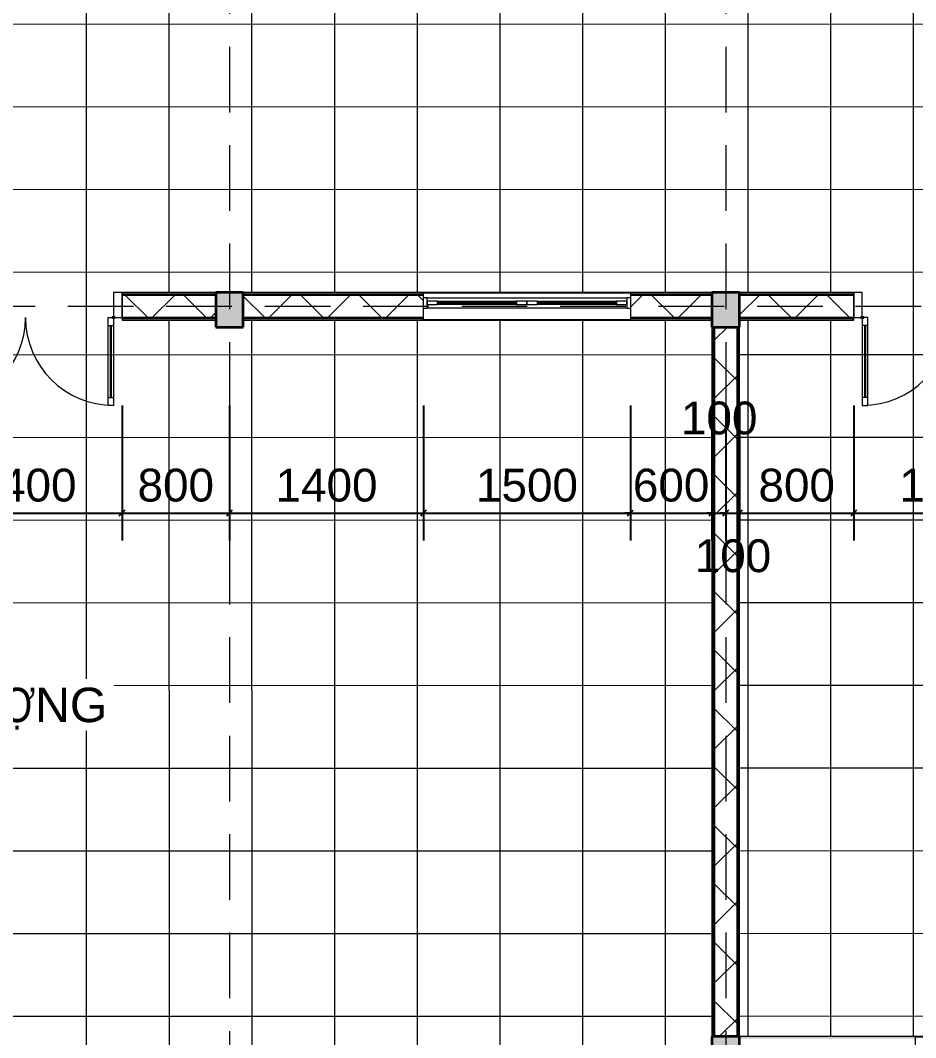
# Model space of a CAD drawing. Header units: millimetres. Extents: x -20510 to 108935, y -243239 to 20306.
# Drawn here: x 6532 to 13028, y -139908 to -132524 of the extents above; entities that cross this region are included whole.
import ezdxf

# ---------------------------------------------------------------- set-up
doc = ezdxf.new("R2010")
doc.units = ezdxf.units.MM
doc.linetypes.add('Hidden', pattern=[714.375, 476.25, -238.125])
for name, color, linetype, lineweight in [('A-ANNO-DIMS', 1, 'Continuous', 9), ('A-DOOR', 2, 'Continuous', 18), ('A-FLOR-PATT', 8, 'Continuous', 9), ('A-GLAZ', 4, 'Continuous', 18), ('A-WALL', 7, 'Continuous', 25), ('A-WALL-PATT', 8, 'Continuous', 18), ('G-ANNO-TEXT', 2, 'Continuous', 9), ('S-COLS', 7, 'Continuous', 25), ('S-GRID', 1, 'Continuous', 9)]:
    doc.layers.add(name, color=color, linetype=linetype, lineweight=lineweight)
doc.styles.add('Arial_2', font='arial.ttf', dxfattribs={"height": 300})
doc.styles.add('Arial_3', font='arial.ttf', dxfattribs={"width": 0.8, "height": 250})
doc.styles.add('Arial_5', font='arial.ttf', dxfattribs={"height": 238.125})
doc.dimstyles.new('SecretInternalLinAngDimStyle5p4736185', dxfattribs={"dimscale": 304.8, "dimtxt": 242.94927, "dimasz": 0.130208, "dimexe": 0.656168, "dimexo": 0.0625, "dimgap": 0.260417, "dimtad": 1, "dimdec": 0, "dimrnd": 100, "dimzin": 0, "dimdsep": 46, "dimtxsty": 'Arial_5', "dimblk1": 'OBLIQUE', "dimblk2": 'OBLIQUE', "dimsah": 1, "dimcen": 0.09, "dimdle": 0.492126, "dimazin": 0, "dimtfac": 1, "dimtdec": 4, "dimtix": 1, "dimtmove": 0, "dimatfit": 3, "dimfxl": 2.624672, "dimfxlon": 1, "dimtvp": 1, "dimtolj": 1, "dimtzin": 0, "dimarcsym": 2})
doc.dimstyles.new('SecretInternalLinAngDimStyle5p4736185_1', dxfattribs={"dimscale": 304.8, "dimtxt": 242.94927, "dimasz": 0.130208, "dimexe": 0.656168, "dimexo": 0.0625, "dimgap": 0.260417, "dimtad": 1, "dimdec": 0, "dimrnd": 100, "dimzin": 0, "dimdsep": 46, "dimtxsty": 'Arial_5', "dimblk1": 'OBLIQUE', "dimblk2": 'OBLIQUE', "dimsah": 1, "dimcen": 0.09, "dimdle": 0.492126, "dimazin": 0, "dimtfac": 1, "dimtdec": 4, "dimtix": 1, "dimtmove": 2, "dimatfit": 3, "dimfxl": 2.624672, "dimfxlon": 1, "dimtvp": 1, "dimtolj": 1, "dimtzin": 0, "dimarcsym": 2})
pattern_1 = [(0, (26776.95, -140000), (406.4, 101.6), [33.528, -271.272, 33.528, -271.272, -1625.6]), (0, (26776.95, -140000), (406.4, 101.6), [-609.6, 33.528, -576.072, 33.528, -271.272, -711.2]), (0, (26776.95, -140000), (406.4, 101.6), [-1524, 33.528, -169.672, 33.528, -474.472]), (120, (26929.35, -139949.2), (-291.1882, 301.15272), [33.528, -271.272, 33.528, -271.272, -1625.6]), (120, (26929.35, -139949.2), (-291.1882, 301.15272), [-609.6, 33.528, -576.072, 33.528, -271.272, -711.2]), (120, (26929.35, -139949.2), (-291.1882, 301.15272), [-1524, 33.528, -169.672, 33.528, -474.472]), (240, (26980.15, -139746), (-115.2118, -402.75272), [33.528, -271.272, 33.528, -271.272, -1625.6]), (240, (26980.15, -139746), (-115.2118, -402.75272), [-609.6, 33.528, -576.072, 33.528, -271.272, -711.2]), (240, (26980.15, -139746), (-115.2118, -402.75272), [-1524, 33.528, -169.672, 33.528, -474.472])]
pattern_2 = [(45, (26776.95, -140000), (-212.132, 212.132), []), (135, (26776.95, -140000), (-212.132, -212.132), [])]

# ---------------------------------------------------------------- blocks, each defined once
blk = doc.blocks.new('CỬA 2 CÁNH EROWINDOW_có ô chết_ - D2_1400x2200-2413861-05_MẶT BẰNG TẦNG ÁP MÁI')
at = {"layer": 'A-DOOR'}
for p, q in [((-639, 100), (-700, 100)), ((-700, 100), (-700, -80)), ((-639, -80), (-639, 100)), ((700, 100), (639, 100)), ((639, 100), (639, -80)), ((700, -80), (700, 100)), ((-700, -80), (-639, -80)), ((-599, -80), (-639, -80)), ((-639, -80), (-639, -719)), ((-599, -138), (-639, -138)), ((-624, -138), (-624, -661)), ((-614, -661), (-614, -138)), ((-599, -719), (-599, -80)), ((599, -719), (599, -80)), ((599, -80), (639, -80)), ((599, -138), (639, -138)), ((614, -138), (614, -661)), ((624, -661), (624, -138)), ((639, -80), (700, -80)), ((639, -80), (639, -719)), ((-599, -661), (-639, -661)), ((-599, -719), (-599, -661)), ((599, -661), (639, -661)), ((599, -719), (599, -661)), ((-639, -719), (-599, -719)), ((639, -719), (599, -719))]:
    blk.add_line(p, q, dxfattribs=at)
for centre in [(-639, -80), (639, -80)]:
    blk.add_circle(centre, 10, dxfattribs=at)
for centre, start, end in [((-639, -80), 270, 360), ((639, -80), 180, 270)]:
    blk.add_arc(centre, 639, start, end, dxfattribs=at)
blk = doc.blocks.new('CUA SO 2 CANH NHOM KINH O O THOANG - S1_1500x1800-2404851-05_MẶT BẰNG TẦNG ÁP MÁI')
at = {"layer": 'A-GLAZ'}
for p, q in [((-725, 63), (-750, 63)), ((-725, -13), (-725, 63)), ((-649, 37.5), (-725, 37.5)), ((-725, 37.5), (-725, 12.5)), ((-725, 12.5), (-649, 12.5)), ((-649, 12.5), (-649, 37.5)), ((-76, 27.5), (-649, 27.5)), ((-649, 27.5), (-649, 22.5)), ((-649, 22.5), (-76, 22.5)), ((0, 37.5), (-76, 37.5)), ((-76, 37.5), (-76, 12.5)), ((-76, 22.5), (-76, 27.5)), ((-76, 12.5), (0, 12.5)), ((0, 12.5), (0, 37.5)), ((76, 37.5), (0, 37.5)), ((0, 37.5), (0, 12.5)), ((0, 12.5), (76, 12.5)), ((76, 12.5), (76, 37.5)), ((649, 27.5), (76, 27.5)), ((76, 27.5), (76, 22.5)), ((76, 22.5), (649, 22.5)), ((725, 37.5), (649, 37.5)), ((649, 37.5), (649, 12.5)), ((649, 22.5), (649, 27.5)), ((649, 12.5), (725, 12.5)), ((750, 63), (725, 63)), ((725, 63), (725, -13)), ((725, 12.5), (725, 37.5)), ((-750, -13), (-725, -13)), ((725, -13), (750, -13))]:
    blk.add_line(p, q, dxfattribs=at)
at = {"layer": 'A-GLAZ', "lineweight": 9}
for p, q in [((-725, 63), (725, 63)), ((-649, 37.5), (-76, 37.5)), ((-76, 12.5), (-649, 12.5)), ((76, 37.5), (649, 37.5)), ((649, 12.5), (76, 12.5)), ((725, -13), (-725, -13))]:
    blk.add_line(p, q, dxfattribs=at)
blk = doc.blocks.new('M_Concrete-Rectangular-Column - COT200X200-2391835-05_MẶT BẰNG TẦNG ÁP MÁI')
at = {"layer": 'S-COLS', "lineweight": 35}
blk.add_hatch(color=256, dxfattribs=at).paths.add_polyline_path([(100, -100), (100, 100), (-100, 100), (-100, -100)])
for p, q in [((100, 100), (-100, 100)), ((-100, 100), (-100, -100)), ((100, -100), (100, 100)), ((-100, -100), (100, -100))]:
    blk.add_line(p, q, dxfattribs=at)
blk = doc.blocks.new('M_Concrete-Rectangular-Column - COT200X250-2391840-05_MẶT BẰNG TẦNG ÁP MÁI')
at = {"layer": 'S-COLS', "lineweight": 35}
blk.add_hatch(color=256, dxfattribs=at).paths.add_polyline_path([(100, -125), (100, 125), (-100, 125), (-100, -125)])
for p, q in [((100, 125), (-100, 125)), ((-100, 125), (-100, -125)), ((100, -125), (100, 125)), ((-100, -125), (100, -125))]:
    blk.add_line(p, q, dxfattribs=at)
blk = doc.blocks.new('_Oblique')
at = {"color": 0, "linetype": 'ByBlock', "lineweight": -2}
blk.add_line((-0.5, -0.5), (0.5, 0.5), dxfattribs=at)
blk = doc.blocks.new('DIMBLOCK97-05_MẶT BẰNG TẦNG ÁP MÁI')
at = {"layer": 'A-ANNO-DIMS', "color": 0, "lineweight": -2, "transparency": 16777216}
for p, q in [((5870, -135319), (5870, -136300)), ((7270, -135319), (7270, -136300)), ((5720, -136100), (7420, -136100))]:
    blk.add_line(p, q, dxfattribs=at)
at = {"layer": 'Defpoints', "color": 0, "transparency": 16777216}
for p in [(5870, -135300), (7270, -135300), (7270, -136100)]:
    blk.add_point(p, dxfattribs=at)
at = {"layer": 'A-ANNO-DIMS', "color": 0, "lineweight": -2, "transparency": 16777216, "xscale": 39.6875, "yscale": 39.6875, "zscale": 39.6875, "rotation": 180}
blk.add_blockref('_Oblique', (5870, -136100), dxfattribs=at)
at = {"layer": 'A-ANNO-DIMS', "color": 0, "lineweight": -2, "transparency": 16777216, "xscale": 39.6875, "yscale": 39.6875, "zscale": 39.6875}
blk.add_blockref('_Oblique', (7270, -136100), dxfattribs=at)
at = {"layer": 'A-ANNO-DIMS', "color": 0, "transparency": 16777216, "insert": (6570, -135899), "char_height": 238.12, "width": 879.103, "attachment_point": 5, "style": 'Arial_5'}
blk.add_mtext('\\A1;1400', dxfattribs=at)
blk = doc.blocks.new('DIMBLOCK98-05_MẶT BẰNG TẦNG ÁP MÁI')
at = {"layer": 'A-ANNO-DIMS', "color": 0, "lineweight": -2, "transparency": 16777216}
for p, q in [((7270, -135319), (7270, -136300)), ((8050, -135319), (8050, -136300)), ((7120, -136100), (8200, -136100))]:
    blk.add_line(p, q, dxfattribs=at)
at = {"layer": 'Defpoints', "color": 0, "transparency": 16777216}
for p in [(7270, -135300), (8050, -135300), (8050, -136100)]:
    blk.add_point(p, dxfattribs=at)
at = {"layer": 'A-ANNO-DIMS', "color": 0, "lineweight": -2, "transparency": 16777216, "xscale": 39.6875, "yscale": 39.6875, "zscale": 39.6875, "rotation": 180}
blk.add_blockref('_Oblique', (7270, -136100), dxfattribs=at)
at = {"layer": 'A-ANNO-DIMS', "color": 0, "lineweight": -2, "transparency": 16777216, "xscale": 39.6875, "yscale": 39.6875, "zscale": 39.6875}
blk.add_blockref('_Oblique', (8050, -136100), dxfattribs=at)
at = {"layer": 'A-ANNO-DIMS', "color": 0, "transparency": 16777216, "insert": (7660, -135899), "char_height": 238.12, "width": 659.327, "attachment_point": 5, "style": 'Arial_5'}
blk.add_mtext('\\A1;800', dxfattribs=at)
blk = doc.blocks.new('DIMBLOCK99-05_MẶT BẰNG TẦNG ÁP MÁI')
at = {"layer": 'A-ANNO-DIMS', "color": 0, "lineweight": -2, "transparency": 16777216}
for p, q in [((8050, -135319), (8050, -136300)), ((9458, -135319), (9458, -136300)), ((7900, -136100), (9608, -136100))]:
    blk.add_line(p, q, dxfattribs=at)
at = {"layer": 'Defpoints', "color": 0, "transparency": 16777216}
for p in [(8050, -135300), (9458, -135300), (9458, -136100)]:
    blk.add_point(p, dxfattribs=at)
at = {"layer": 'A-ANNO-DIMS', "color": 0, "lineweight": -2, "transparency": 16777216, "xscale": 39.6875, "yscale": 39.6875, "zscale": 39.6875, "rotation": 180}
blk.add_blockref('_Oblique', (8050, -136100), dxfattribs=at)
at = {"layer": 'A-ANNO-DIMS', "color": 0, "lineweight": -2, "transparency": 16777216, "xscale": 39.6875, "yscale": 39.6875, "zscale": 39.6875}
blk.add_blockref('_Oblique', (9458, -136100), dxfattribs=at)
at = {"layer": 'A-ANNO-DIMS', "color": 0, "transparency": 16777216, "insert": (8754, -135899), "char_height": 238.12, "width": 879.103, "attachment_point": 5, "style": 'Arial_5'}
blk.add_mtext('\\A1;1400', dxfattribs=at)
blk = doc.blocks.new('DIMBLOCK100-05_MẶT BẰNG TẦNG ÁP MÁI')
at = {"layer": 'A-ANNO-DIMS', "color": 0, "lineweight": -2, "transparency": 16777216}
for p, q in [((9458, -135319), (9458, -136300)), ((10958, -135319), (10958, -136300)), ((9308, -136100), (11108, -136100))]:
    blk.add_line(p, q, dxfattribs=at)
at = {"layer": 'Defpoints', "color": 0, "transparency": 16777216}
for p in [(9458, -135300), (10958, -135300), (10958, -136100)]:
    blk.add_point(p, dxfattribs=at)
at = {"layer": 'A-ANNO-DIMS', "color": 0, "lineweight": -2, "transparency": 16777216, "xscale": 39.6875, "yscale": 39.6875, "zscale": 39.6875, "rotation": 180}
blk.add_blockref('_Oblique', (9458, -136100), dxfattribs=at)
at = {"layer": 'A-ANNO-DIMS', "color": 0, "lineweight": -2, "transparency": 16777216, "xscale": 39.6875, "yscale": 39.6875, "zscale": 39.6875}
blk.add_blockref('_Oblique', (10958, -136100), dxfattribs=at)
at = {"layer": 'A-ANNO-DIMS', "color": 0, "transparency": 16777216, "insert": (10208, -135899), "char_height": 238.12, "width": 879.103, "attachment_point": 5, "style": 'Arial_5'}
blk.add_mtext('\\A1;1500', dxfattribs=at)
blk = doc.blocks.new('DIMBLOCK101-05_MẶT BẰNG TẦNG ÁP MÁI')
at = {"layer": 'A-ANNO-DIMS', "color": 0, "lineweight": -2, "transparency": 16777216}
for p, q in [((10958, -135319), (10958, -136300)), ((11550, -135319), (11550, -136300)), ((10958, -136100), (10918.3, -136100)), ((10958, -136100), (11550, -136100)), ((11550, -136100), (11589.7, -136100))]:
    blk.add_line(p, q, dxfattribs=at)
at = {"layer": 'Defpoints', "color": 0, "transparency": 16777216}
for p in [(10958, -135300), (11550, -135300), (11550, -136100)]:
    blk.add_point(p, dxfattribs=at)
at = {"layer": 'A-ANNO-DIMS', "color": 0, "lineweight": -2, "transparency": 16777216, "xscale": 39.6875, "yscale": 39.6875, "zscale": 39.6875}
blk.add_blockref('_Oblique', (10958, -136100), dxfattribs=at)
at = {"layer": 'A-ANNO-DIMS', "color": 0, "lineweight": -2, "transparency": 16777216, "xscale": 39.6875, "yscale": 39.6875, "zscale": 39.6875, "rotation": 180}
blk.add_blockref('_Oblique', (11550, -136100), dxfattribs=at)
at = {"layer": 'A-ANNO-DIMS', "color": 0, "transparency": 16777216, "insert": (11254, -135899), "char_height": 238.12, "width": 659.327, "attachment_point": 5, "style": 'Arial_5'}
blk.add_mtext('\\A1;600', dxfattribs=at)
blk = doc.blocks.new('DIMBLOCK102-05_MẶT BẰNG TẦNG ÁP MÁI')
at = {"layer": 'A-ANNO-DIMS', "color": 0, "lineweight": -2, "transparency": 16777216}
for p, q in [((11550, -135319), (11550, -136300)), ((11650, -135319), (11650, -136300)), ((11550, -136100), (11510.3, -136100)), ((11550, -136100), (11650, -136100)), ((11650, -136100), (11689.7, -136100))]:
    blk.add_line(p, q, dxfattribs=at)
at = {"layer": 'Defpoints', "color": 0, "transparency": 16777216}
for p in [(11550, -135300), (11650, -135300), (11650, -136100)]:
    blk.add_point(p, dxfattribs=at)
at = {"layer": 'A-ANNO-DIMS', "color": 0, "lineweight": -2, "transparency": 16777216, "xscale": 39.6875, "yscale": 39.6875, "zscale": 39.6875}
blk.add_blockref('_Oblique', (11550, -136100), dxfattribs=at)
at = {"layer": 'A-ANNO-DIMS', "color": 0, "lineweight": -2, "transparency": 16777216, "xscale": 39.6875, "yscale": 39.6875, "zscale": 39.6875, "rotation": 180}
blk.add_blockref('_Oblique', (11650, -136100), dxfattribs=at)
at = {"layer": 'A-ANNO-DIMS', "color": 0, "transparency": 16777216, "insert": (11325.3, -135290.9), "char_height": 238.12, "width": 659.327, "attachment_point": 1, "line_spacing_factor": 0.941778, "style": 'Arial_5'}
blk.add_mtext('\\A1;100', dxfattribs=at)
blk = doc.blocks.new('DIMBLOCK103-05_MẶT BẰNG TẦNG ÁP MÁI')
at = {"layer": 'A-ANNO-DIMS', "color": 0, "lineweight": -2, "transparency": 16777216}
for p, q in [((11650, -135319), (11650, -136300)), ((11750, -135319), (11750, -136300)), ((11650, -136100), (11610.3, -136100)), ((11650, -136100), (11750, -136100)), ((11750, -136100), (11789.7, -136100))]:
    blk.add_line(p, q, dxfattribs=at)
at = {"layer": 'Defpoints', "color": 0, "transparency": 16777216}
for p in [(11650, -135300), (11750, -135300), (11750, -136100)]:
    blk.add_point(p, dxfattribs=at)
at = {"layer": 'A-ANNO-DIMS', "color": 0, "lineweight": -2, "transparency": 16777216, "xscale": 39.6875, "yscale": 39.6875, "zscale": 39.6875}
blk.add_blockref('_Oblique', (11650, -136100), dxfattribs=at)
at = {"layer": 'A-ANNO-DIMS', "color": 0, "lineweight": -2, "transparency": 16777216, "xscale": 39.6875, "yscale": 39.6875, "zscale": 39.6875, "rotation": 180}
blk.add_blockref('_Oblique', (11750, -136100), dxfattribs=at)
at = {"layer": 'A-ANNO-DIMS', "color": 0, "transparency": 16777216, "insert": (11425.3, -136290.9), "char_height": 238.12, "width": 659.327, "attachment_point": 1, "line_spacing_factor": 0.941778, "style": 'Arial_5'}
blk.add_mtext('\\A1;100', dxfattribs=at)
blk = doc.blocks.new('DIMBLOCK104-05_MẶT BẰNG TẦNG ÁP MÁI')
at = {"layer": 'A-ANNO-DIMS', "color": 0, "lineweight": -2, "transparency": 16777216}
for p, q in [((11750, -135319), (11750, -136300)), ((12580, -135319), (12580, -136300)), ((11600, -136100), (12730, -136100))]:
    blk.add_line(p, q, dxfattribs=at)
at = {"layer": 'Defpoints', "color": 0, "transparency": 16777216}
for p in [(11750, -135300), (12580, -135300), (12580, -136100)]:
    blk.add_point(p, dxfattribs=at)
at = {"layer": 'A-ANNO-DIMS', "color": 0, "lineweight": -2, "transparency": 16777216, "xscale": 39.6875, "yscale": 39.6875, "zscale": 39.6875, "rotation": 180}
blk.add_blockref('_Oblique', (11750, -136100), dxfattribs=at)
at = {"layer": 'A-ANNO-DIMS', "color": 0, "lineweight": -2, "transparency": 16777216, "xscale": 39.6875, "yscale": 39.6875, "zscale": 39.6875}
blk.add_blockref('_Oblique', (12580, -136100), dxfattribs=at)
at = {"layer": 'A-ANNO-DIMS', "color": 0, "transparency": 16777216, "insert": (12165, -135899), "char_height": 238.12, "width": 659.327, "attachment_point": 5, "style": 'Arial_5'}
blk.add_mtext('\\A1;800', dxfattribs=at)
blk = doc.blocks.new('DIMBLOCK105-05_MẶT BẰNG TẦNG ÁP MÁI')
at = {"layer": 'A-ANNO-DIMS', "color": 0, "lineweight": -2, "transparency": 16777216}
for p, q in [((12580, -135319), (12580, -136300)), ((13980, -135319), (13980, -136300)), ((12430, -136100), (14130, -136100))]:
    blk.add_line(p, q, dxfattribs=at)
at = {"layer": 'Defpoints', "color": 0, "transparency": 16777216}
for p in [(12580, -135300), (13980, -135300), (13980, -136100)]:
    blk.add_point(p, dxfattribs=at)
at = {"layer": 'A-ANNO-DIMS', "color": 0, "lineweight": -2, "transparency": 16777216, "xscale": 39.6875, "yscale": 39.6875, "zscale": 39.6875, "rotation": 180}
blk.add_blockref('_Oblique', (12580, -136100), dxfattribs=at)
at = {"layer": 'A-ANNO-DIMS', "color": 0, "lineweight": -2, "transparency": 16777216, "xscale": 39.6875, "yscale": 39.6875, "zscale": 39.6875}
blk.add_blockref('_Oblique', (13980, -136100), dxfattribs=at)
at = {"layer": 'A-ANNO-DIMS', "color": 0, "transparency": 16777216, "insert": (13280, -135899), "char_height": 238.12, "width": 879.103, "attachment_point": 5, "style": 'Arial_5'}
blk.add_mtext('\\A1;1400', dxfattribs=at)

msp = doc.modelspace()

# ---------------------------------------------------------------- hatches: boundary and pattern name
at = {"layer": 'A-FLOR-PATT'}
h = msp.add_hatch(dxfattribs=at)
h.set_pattern_fill('FP_6', color=256, style=0, pattern_type=2)
h.set_pattern_definition([(0.0043, (16612.5, -132550.4), (-0.045, 600), []), (90.004, (16612.5, -132550.4), (-600, -0.042), [])])
h.paths.add_polyline_path([(450, -140100.9), (825, -140100.8), (825, -139951), (650, -139951), (650, -140100), (450, -140100), (450, -139900), (574, -139900), (574, -139750), (450, -139750), (450, -140100)])
h.paths.add_polyline_path([(1925, -140100.8), (2025, -140100.7), (2025, -140001), (1925, -140001)])
h.paths.add_polyline_path([(3125, -140100.7), (3225, -140100.7), (3225, -140001), (3125, -140001)])
h.paths.add_polyline_path([(4250, -140100.6), (11550, -140100), (11550, -134700), (8150, -134700), (8150, -134750), (7950, -134750), (7950, -134700), (7270, -134700), (7270, -134500), (12580, -134500), (12580, -134700), (11750, -134700), (11750, -139900), (22350, -139900), (22350, -134700), (22250, -134700), (22250, -134500), (23080, -134500), (23080, -134700), (22550, -134700), (22550, -139900), (25950, -139900), (25950, -134700), (24080, -134700), (24080, -134500), (31170, -134500), (31170, -134700), (29750, -134700), (29750, -134750), (29550, -134750), (29550, -134700), (26150, -134700), (26150, -140099), (32150, -140098.5), (32150, -140006), (32250, -140006), (32250, -140098.5), (33450, -140098.4), (33450, -140006), (33550, -140006), (33550, -139901), (37250, -139900), (37250, -139750), (37025, -139750), (37025, -139650), (37050, -139650), (37050, -136600), (37150, -136600), (37150, -137450), (37254.9, -137450), (37260.1, -134700), (37250, -134700), (37250, -134750), (37050, -134750), (37050, -134700), (33450, -134700), (33450, -134750), (33250, -134750), (33250, -134700), (32570, -134700), (32570, -134500), (37050, -134500), (37050, -132300), (33220, -132300), (33220, -132100), (33250, -132100), (33249.6, -129962.3), (33232.2, -129960), (33215.2, -129953.6), (33207.3, -129948.4), (33198.9, -129942), (33189.7, -129931.5), (33179.7, -129912.4), (33176.2, -129900.8), (33175.2, -129881.6), (33178.7, -129864.4), (33184.8, -129850.1), (33194.5, -129837.3), (33205.5, -129827), (33218.9, -129818.1), (33218.9, -128025.5), (33250, -128025.5), (33250, -125200), (29750, -125200), (29750, -128701.8), (29781.1, -128694.4), (30299.2, -128452.8), (30346.5, -128258.4), (30478.5, -128541.6), (30525.8, -128347.2), (31075, -128091.1), (31075, -128095.7), (31094.6, -128091.1), (31094.6, -128093.6), (31105.3, -128091.1), (31105.3, -129819.4), (31123.5, -129831.6), (31135.5, -129845.3), (31143.7, -129858.9), (31147.7, -129877.9), (31148.6, -129897.5), (31142.7, -129915.7), (31133.9, -129933), (31120.2, -129946.9), (31101.7, -129956), (31090, -129960.8), (31074.6, -129961.5), (31053.8, -129959), (31043.9, -129955.6), (31025.7, -129943.4), (31013.7, -129929.7), (31005.5, -129916.1), (31000.6, -129900), (29823, -129900), (29819.5, -129916.1), (29809.4, -129932.8), (29795.4, -129947.1), (29779.1, -129956.8), (29765.8, -129960.5), (29750, -129961.5), (29750, -132100), (32220, -132100), (32220, -132300), (29540, -132300), (29540, -132100), (29550, -132100), (29550, -126900), (23000, -126900), (23000, -127900), (22550, -127900), (22550, -132100), (25950, -132100), (25950, -132050), (26150, -132050), (26150, -132100), (28540, -132100), (28540, -132300), (22340, -132300), (22340, -132100), (22350, -132100), (22350, -127900), (19900, -127900), (19900, -126900), (15350, -126900), (15350, -132100), (18750, -132100), (18750, -132050), (18950, -132050), (18950, -132100), (21340, -132100), (21340, -132300), (15140, -132300), (15140, -132100), (15150, -132100), (15150, -126900), (8150, -126900), (8150, -132100), (11550, -132100), (11550, -132050), (11750, -132050), (11750, -132100), (14140, -132100), (14140, -132300), (6270, -132300), (6270, -132100), (7950, -132100), (7949.6, -129962.3), (7929.6, -129959.1), (7918.4, -129955.4), (7907.3, -129948.4), (7899.4, -129942.5), (7888.7, -129929.7), (7879.7, -129912.4), (7876.2, -129900.8), (7875.2, -129881.6), (7878.7, -129864.4), (7884.8, -129850.1), (7894.5, -129837.3), (7905.5, -129827), (7918.9, -129818.1), (7918.9, -128025.5), (7950, -128025.5), (7950, -125200), (4450, -125200), (4450, -132100), (5270, -132100), (5270, -132300), (450, -132300), (450, -132050), (650, -132050), (650, -132100), (4250, -132100), (4250, -126700.8), (4225, -126700.8), (4225, -126899), (675, -126899), (675, -127150), (650, -127150), (650, -129700), (450, -129700), (450, -131200), (-4025.9, -131200), (-4050, -135600), (450, -135600), (450, -137100), (650, -137100), (650.7, -139650), (675, -139650), (675, -139851), (925, -139851), (925, -139901), (4225, -139901), (4225, -139956), (4250, -139956), (4250, -140100)])
h.paths.add_polyline_path([(34550, -140098.3), (34650, -140098.3), (34650, -140001), (34550, -140001)])
h.paths.add_polyline_path([(35750, -140098.2), (35850, -140098.2), (35850, -140001), (35750, -140001)])
h.paths.add_polyline_path([(36950, -140098.2), (37050, -140098.1), (37050, -140000), (36950, -140000)])
h.paths.add_polyline_path([(450, -139650), (450, -139650), (450, -139484.7)])
h.paths.add_polyline_path([(37250.8, -139650), (37252.5, -138750), (37250, -138750), (37250, -139650)])
h.paths.add_polyline_path([(37150, -138650), (37252.7, -138650), (37252.9, -138550), (37150, -138550), (37150, -138558.2)])
h.paths.add_polyline_path([(450, -138650), (550, -138650), (550, -138550), (450, -138550), (450, -138558.2)])
h.paths.add_polyline_path([(450, -138450), (450, -138450), (450, -137631.8)])
h.paths.add_polyline_path([(37250, -138450), (37253.1, -138450), (37254.7, -137550), (37250, -137550), (37250, -137631.8)])
h.paths.add_polyline_path([(450, -137450), (550, -137450), (550, -137200), (450, -137200)])
h.paths.add_polyline_path([(15350, -134750), (15150, -134750), (15150, -134700), (13980, -134700), (13980, -134500), (20850, -134500), (20850, -134700), (18950, -134700), (18950, -134750), (18750, -134750), (18750, -134700), (15350, -134700)])
h.paths.add_polyline_path([(4265, -134750), (4250, -134750), (4250, -134700), (650, -134700), (650, -134750), (450, -134750), (450, -134500), (5870, -134500), (5870, -134700), (4450, -134700), (4450, -134750), (4435, -134750)])
h.paths.add_polyline_path([(37260.4, -134500), (37264.5, -132300), (37250, -132300), (37250, -134500)])
h.paths.add_polyline_path([(33450, -132100), (34550, -132100), (34550, -131500), (34650, -131500), (34650, -130700), (34550, -130700), (34550, -130600), (34350, -130600), (34350, -130500), (37050, -130500), (37050, -130498.3), (33450, -130498.3), (33450.7, -130500), (33550, -130500), (33550, -130600), (33450, -130600), (33450, -132073.3)])
h.paths.add_polyline_path([(37264.9, -132100), (37269.7, -129530), (37250, -129530), (37250, -132100)])
h.paths.add_polyline_path([(34650, -132100), (37050, -132100), (37050, -132097.4), (35000, -132097.4), (35000, -131548.3), (34650, -131548.3), (34650, -132073.3)])
h.paths.add_polyline_path([(31925.4, -129962.3), (31903.7, -129958.8), (31889.2, -129952.6), (31878, -129945), (31867.3, -129934), (31858, -129919.4), (31853.1, -129905.6), (31850.7, -129887.5), (31852.7, -129870.1), (31859.3, -129854.2), (31869.7, -129838.2), (31880.4, -129828.6), (31894.7, -129819.2), (31894.7, -128025.5), (31956.1, -128025.5), (31956.9, -129819.6), (31972.8, -129830), (31983.5, -129841), (31992.8, -129855.6), (31997.7, -129869.4), (32000.1, -129887.5), (31998.1, -129904.9), (31991.5, -129920.8), (31981.1, -129936.8), (31974, -129943.8), (31955.8, -129955.8), (31941, -129960.5)])
h.paths.add_polyline_path([(6625.4, -129962.3), (6603.7, -129958.8), (6589.2, -129952.6), (6578, -129945), (6567.3, -129934), (6558, -129919.4), (6553.1, -129905.6), (6550.7, -129887.5), (6552.7, -129870.1), (6559.3, -129854.2), (6569.7, -129838.2), (6580.4, -129828.6), (6594.7, -129819.2), (6594.7, -128025.5), (6656.1, -128025.5), (6656.9, -129819.6), (6672.8, -129830), (6683.5, -129841), (6692.8, -129855.6), (6697.7, -129869.4), (6700.1, -129887.5), (6698.1, -129904.9), (6691.5, -129920.8), (6681.1, -129936.8), (6674, -129943.8), (6655.8, -129955.8), (6641, -129960.5)])
h.paths.add_polyline_path([(450, -129600), (550, -129600), (550, -129350), (450, -129350)])
h.paths.add_polyline_path([(37269.9, -129430), (37275, -126699.9), (37250, -126700), (37250, -129430)])
h.paths.add_polyline_path([(450, -128250), (550, -128250), (550, -128150), (450, -128150)])
h.paths.add_polyline_path([(450, -127050), (575, -127050), (575, -126900), (450, -126900), (450, -126700), (650, -126700), (650.7, -126799), (825, -126799), (825, -126699.3), (450, -126700), (450, -127050)])
h.paths.add_polyline_path([(3125, -126799), (3225, -126799), (3225, -126700.3), (3125, -126700.3)])
h.paths.add_polyline_path([(1925, -126799), (2025, -126799), (2025, -126699.8), (1925, -126699.8)])
h.paths.add_polyline_path([(28478, -126700), (29550, -126699.1), (29550, -126699.1), (8150, -126698.3), (8150, -126700), (26978, -126700)])
h.paths.add_polyline_path([(4250, -126699.9), (4250, -125000), (4250, -125000), (4250, -126699.9)])
at = {"layer": 'A-WALL-PATT', "lineweight": 9}
h = msp.add_hatch(dxfattribs=at)
h.set_pattern_fill('FP_2', color=256, style=0, pattern_type=2)
h.set_pattern_definition(pattern_1)
h.paths.add_polyline_path([(37450, -134515), (37450, -134500), (37250, -134500), (37250, -134515)])
h.paths.add_polyline_path([(650, -134515), (4250, -134515), (4250, -134500), (650, -134500)])
h.paths.add_polyline_path([(4450, -134515), (5870, -134515), (5870, -134500), (4450, -134500), (4450, -134510.9)])
h.paths.add_polyline_path([(37050, -134515), (37050, -134500), (33450, -134500), (33450, -134515), (35107.7, -134515)])
h.paths.add_polyline_path([(8150, -134515), (9458, -134515), (9458, -134500), (8150, -134500), (8150, -134506)])
h.paths.add_polyline_path([(7270, -134515), (7950, -134515), (7950, -134500), (7270, -134500)])
h.paths.add_polyline_path([(33250, -134515), (33250, -134500), (32570, -134500), (32570, -134515), (33019.4, -134515)])
h.paths.add_polyline_path([(11750, -134515), (12580, -134515), (12580, -134500), (11750, -134500), (11750, -134507.7)])
h.paths.add_polyline_path([(11550, -134515), (11550, -134500), (10958, -134500), (10958, -134515)])
h.paths.add_polyline_path([(31170, -134515), (31170, -134500), (29750, -134500), (29750, -134515), (30931.1, -134515)])
h.paths.add_polyline_path([(29550, -134515), (29550, -134500), (29058, -134500), (29058, -134515)])
h.paths.add_polyline_path([(13980, -134515), (15150, -134515), (15150, -134500), (13980, -134500)])
h.paths.add_polyline_path([(15350, -134515), (18750, -134515), (18750, -134500), (15350, -134500), (15350, -134503)])
h.paths.add_polyline_path([(26754.5, -134515), (27558, -134515), (27558, -134500), (26150, -134500), (26150, -134515)])
h.paths.add_polyline_path([(18950, -134515), (20850, -134515), (20850, -134500), (18950, -134500), (18950, -134510.9)])
h.paths.add_polyline_path([(22577.9, -134515), (23080, -134515), (23080, -134500), (22550, -134500), (22550, -134515)])
h.paths.add_polyline_path([(25950, -134515), (25950, -134500), (24080, -134500), (24080, -134515)])
h.paths.add_polyline_path([(22350, -134515), (22350, -134500), (22250, -134500), (22250, -134515)])
h = msp.add_hatch(dxfattribs=at)
h.set_pattern_fill('FP_3', color=256, style=0, pattern_type=2)
h.set_pattern_definition(pattern_2)
h.paths.add_polyline_path([(20489.6, -134685), (20850, -134685), (20850, -134515), (18950, -134515), (18950, -134685)])
h.paths.add_polyline_path([(4450, -134685), (5870, -134685), (5870, -134515), (4450, -134515), (4450, -134661.9)])
h.paths.add_polyline_path([(1694.9, -134685), (4250, -134685), (4250, -134515), (650, -134515), (650, -134685)])
h.paths.add_polyline_path([(37450, -134685), (37450, -134515), (37250, -134515), (37250, -134685)])
h.paths.add_polyline_path([(8150, -134685), (9458, -134685), (9458, -134515), (8150, -134515), (8150, -134634.2)])
h.paths.add_polyline_path([(7270, -134685), (7950, -134685), (7950, -134515), (7270, -134515), (7270, -134600)])
h.paths.add_polyline_path([(11750, -134685), (12580, -134685), (12580, -134515), (11750, -134515), (11750, -134683.5)])
h.paths.add_polyline_path([(37050, -134685), (37050, -134515), (33450, -134515), (33450, -134685), (35107.7, -134685)])
h.paths.add_polyline_path([(10958, -134685), (11550, -134685), (11550, -134515), (10958, -134515), (10958, -134600)])
h.paths.add_polyline_path([(13980, -134685), (15150, -134685), (15150, -134515), (13980, -134515), (13980, -134600)])
h.paths.add_polyline_path([(15350, -134685), (18750, -134685), (18750, -134515), (15350, -134515), (15350, -134668)])
h.paths.add_polyline_path([(33250, -134685), (33250, -134515), (32570, -134515), (32570, -134685), (33019.4, -134685)])
h.paths.add_polyline_path([(30931.1, -134685), (31170, -134685), (31170, -134515), (29750, -134515), (29750, -134685)])
h.paths.add_polyline_path([(22550, -134685), (23080, -134685), (23080, -134515), (22550, -134515), (22550, -134682.7)])
h.paths.add_polyline_path([(22250, -134685), (22350, -134685), (22350, -134515), (22250, -134515), (22250, -134600)])
h.paths.add_polyline_path([(24080, -134685), (25950, -134685), (25950, -134515), (24080, -134515), (24080, -134600)])
h.paths.add_polyline_path([(26150, -134685), (27558, -134685), (27558, -134515), (26150, -134515), (26150, -134684.1)])
h.paths.add_polyline_path([(29058, -134685), (29550, -134685), (29550, -134515), (29058, -134515), (29058, -134600)])
h = msp.add_hatch(dxfattribs=at)
h.set_pattern_fill('FP_2', color=256, style=0, pattern_type=2)
h.set_pattern_definition(pattern_1)
h.paths.add_polyline_path([(20850, -134700), (20850, -134685), (18950, -134685), (18950, -134700), (20489.6, -134700)])
h.paths.add_polyline_path([(37450, -134700), (37450, -134685), (37250, -134685), (37250, -134700)])
h.paths.add_polyline_path([(650, -134700), (4250, -134700), (4250, -134685), (650, -134685)])
h.paths.add_polyline_path([(4450, -134700), (5870, -134700), (5870, -134685), (4450, -134685), (4450, -134695.9)])
h.paths.add_polyline_path([(37050, -134700), (37050, -134685), (33450, -134685), (33450, -134700), (35107.7, -134700)])
h.paths.add_polyline_path([(33250, -134700), (33250, -134685), (32570, -134685), (32570, -134700), (33019.4, -134700)])
h.paths.add_polyline_path([(8150, -134700), (9458, -134700), (9458, -134685), (8150, -134685), (8150, -134691)])
h.paths.add_polyline_path([(7270, -134700), (7950, -134700), (7950, -134685), (7270, -134685)])
h.paths.add_polyline_path([(11750, -134700), (12580, -134700), (12580, -134685), (11750, -134685)])
h.paths.add_polyline_path([(30931.1, -134700), (31170, -134700), (31170, -134685), (29750, -134685), (29750, -134700)])
h.paths.add_polyline_path([(11550, -134700), (11550, -134685), (10958, -134685), (10958, -134700)])
h.paths.add_polyline_path([(13980, -134700), (15150, -134700), (15150, -134685), (13980, -134685)])
h.paths.add_polyline_path([(15350, -134700), (18750, -134700), (18750, -134685), (15350, -134685), (15350, -134688)])
h.paths.add_polyline_path([(29550, -134700), (29550, -134685), (29058, -134685), (29058, -134700)])
h.paths.add_polyline_path([(27558, -134700), (27558, -134685), (26150, -134685), (26150, -134700), (26754.5, -134700)])
h.paths.add_polyline_path([(23080, -134700), (23080, -134685), (22550, -134685), (22550, -134700), (22577.9, -134700)])
h.paths.add_polyline_path([(22250, -134700), (22350, -134700), (22350, -134685), (22250, -134685)])
h.paths.add_polyline_path([(24080, -134700), (25950, -134700), (25950, -134685), (24080, -134685)])
h = msp.add_hatch(dxfattribs=at)
h.set_pattern_fill('FP_2', color=256, style=0, pattern_type=2)
h.set_pattern_definition(pattern_1)
h.paths.add_polyline_path([(11565, -139900), (11565, -134750), (11550, -134750), (11550, -139900)])
h = msp.add_hatch(dxfattribs=at)
h.set_pattern_fill('FP_3', color=256, style=0, pattern_type=2)
h.set_pattern_definition(pattern_2)
h.paths.add_polyline_path([(11565, -139900), (11735, -139900), (11735, -134750), (11565, -134750), (11565, -139484.7)])
h = msp.add_hatch(dxfattribs=at)
h.set_pattern_fill('FP_2', color=256, style=0, pattern_type=2)
h.set_pattern_definition(pattern_1)
h.paths.add_polyline_path([(11735, -139900), (11750, -139900), (11750, -134750), (11735, -134750), (11735, -139484.7)])
h = msp.add_hatch(dxfattribs=at)
h.set_pattern_fill('FP_2', color=256, style=0, pattern_type=2)
h.set_pattern_definition(pattern_1)
h.paths.add_polyline_path([(25458, -139915), (25950, -139915), (25950, -139900), (25458, -139900)])
h.paths.add_polyline_path([(13028, -139915), (13028, -139900), (11750, -139900), (11750, -139915)])
h.paths.add_polyline_path([(15350, -139915), (16738, -139915), (16738, -139900), (15350, -139900), (15350, -139905.6)])
h.paths.add_polyline_path([(14528, -139915), (15150, -139915), (15150, -139900), (14528, -139900)])
h.paths.add_polyline_path([(23958, -139915), (23958, -139900), (22550, -139900), (22550, -139915), (22577.9, -139915)])
h.paths.add_polyline_path([(21768, -139915), (22350, -139915), (22350, -139900), (21768, -139900)])
h.paths.add_polyline_path([(18238, -139915), (18750, -139915), (18750, -139900), (18238, -139900)])
h.paths.add_polyline_path([(18950, -139915), (20268, -139915), (20268, -139900), (18950, -139900), (18950, -139905.3)])

# ---------------------------------------------------------------- linework, layer by layer
at = {"layer": 'A-WALL', "lineweight": 18}
for p, q in [((7950, -134500), (7270, -134500)), ((7270, -134500), (7270, -134700)), ((9458, -134500), (8150, -134500)), ((9458, -134700), (9458, -134500)), ((11550, -134500), (10958, -134500)), ((10958, -134500), (10958, -134700)), ((12580, -134500), (11750, -134500)), ((12580, -134700), (12580, -134500)), ((7270, -134700), (7950, -134700)), ((8150, -134700), (9458, -134700)), ((10958, -134700), (11550, -134700)), ((11750, -134700), (12580, -134700)), ((11550, -134750), (11550, -139900)), ((11750, -139900), (11750, -134750)), ((13028, -139900), (11750, -139900)), ((13028, -140100), (13028, -139900))]:
    msp.add_line(p, q, dxfattribs=at)
at = {"layer": 'A-WALL', "lineweight": 35}
for p, q in [((7950, -134515), (7270, -134515)), ((9458, -134515), (8150, -134515)), ((11550, -134515), (10958, -134515)), ((12580, -134515), (11750, -134515)), ((7950, -134685), (7270, -134685)), ((9458, -134685), (8150, -134685)), ((11550, -134685), (10958, -134685)), ((12580, -134685), (11750, -134685)), ((11565, -134750), (11565, -139900)), ((11735, -134750), (11735, -139900))]:
    msp.add_line(p, q, dxfattribs=at)
at = {"layer": 'A-WALL'}
for p, q in [((9458, -134500), (10958, -134500)), ((10958, -134700), (9458, -134700)), ((13028, -139900), (14528, -139900))]:
    msp.add_line(p, q, dxfattribs=at)
at = {"layer": 'S-GRID', "linetype": 'Hidden'}
for p, q in [((8050, -122000), (8050, -143000)), ((11650, -122000), (11650, -143000)), ((39500, -134600), (-3000, -134600))]:
    msp.add_line(p, q, dxfattribs=at)

# ---------------------------------------------------------------- block references
at = {"layer": 'A-DOOR'}
for p in [(6570, -134600), (13280, -134600)]:
    msp.add_blockref('CỬA 2 CÁNH EROWINDOW_có ô chết_ - D2_1400x2200-2413861-05_MẶT BẰNG TẦNG ÁP MÁI', p, dxfattribs=at)
at = {"layer": 'A-GLAZ', "lineweight": 9}
msp.add_blockref('CUA SO 2 CANH NHOM KINH O O THOANG - S1_1500x1800-2404851-05_MẶT BẰNG TẦNG ÁP MÁI', (10208, -134600), dxfattribs=at)
at = {"layer": 'S-COLS', "lineweight": 35}
for name, p in [('M_Concrete-Rectangular-Column - COT200X250-2391840-05_MẶT BẰNG TẦNG ÁP MÁI', (8050, -134625)), ('M_Concrete-Rectangular-Column - COT200X250-2391840-05_MẶT BẰNG TẦNG ÁP MÁI', (11650, -134625)), ('M_Concrete-Rectangular-Column - COT200X200-2391835-05_MẶT BẰNG TẦNG ÁP MÁI', (11650, -140000))]:
    msp.add_blockref(name, p, dxfattribs=at)

# ---------------------------------------------------------------- dimensions: what is measured, and where the dimension line sits
at = {"layer": 'A-ANNO-DIMS'}
for base, p1, p2, override, picture, middle in [((7270, -136100), (5870, -135300), (7270, -135300), {"dimpost": '<>', "dimfxl": 1400}, 'DIMBLOCK97-05_MẶT BẰNG TẦNG ÁP MÁI', (6570, -135899)), ((8050, -136100), (7270, -135300), (8050, -135300), {"dimpost": '<>', "dimfxl": 780}, 'DIMBLOCK98-05_MẶT BẰNG TẦNG ÁP MÁI', (7660, -135899)), ((9458, -136100), (8050, -135300), (9458, -135300), {"dimpost": '<>', "dimfxl": 1408.004805}, 'DIMBLOCK99-05_MẶT BẰNG TẦNG ÁP MÁI', (8754, -135899)), ((10958, -136100), (9458, -135300), (10958, -135300), {"dimpost": '<>', "dimfxl": 1500}, 'DIMBLOCK100-05_MẶT BẰNG TẦNG ÁP MÁI', (10208, -135899)), ((11550, -136100), (10958, -135300), (11550, -135300), {"dimpost": '<>', "dimfxl": 591.995195}, 'DIMBLOCK101-05_MẶT BẰNG TẦNG ÁP MÁI', (11254, -135899)), ((12580, -136100), (11750, -135300), (12580, -135300), {"dimpost": '<>', "dimfxl": 830}, 'DIMBLOCK104-05_MẶT BẰNG TẦNG ÁP MÁI', (12165, -135899)), ((13980, -136100), (12580, -135300), (13980, -135300), {"dimpost": '<>', "dimfxl": 1400}, 'DIMBLOCK105-05_MẶT BẰNG TẦNG ÁP MÁI', (13280, -135899))]:
    dim = msp.add_linear_dim(base=base, p1=p1, p2=p2, dimstyle='SecretInternalLinAngDimStyle5p4736185', override=override, dxfattribs=at)
    dim.commit()
    dim.dimension.update_dxf_attribs({"geometry": picture, "text_midpoint": middle})
for base, p1, p2, picture, middle in [((11650, -136100), (11550, -135300), (11650, -135300), 'DIMBLOCK102-05_MẶT BẰNG TẦNG ÁP MÁI', (11654.9, -135449.6)), ((11750, -136100), (11650, -135300), (11750, -135300), 'DIMBLOCK103-05_MẶT BẰNG TẦNG ÁP MÁI', (11754.9, -136449.6))]:
    dim = msp.add_linear_dim(base=base, p1=p1, p2=p2, dimstyle='SecretInternalLinAngDimStyle5p4736185_1', override={"dimpost": '<>', "dimfxl": 100}, dxfattribs=at)
    dim.commit()
    dim.dimension.update_dxf_attribs({"geometry": picture, "text_midpoint": middle, "dimtype": 160})

# ---------------------------------------------------------------- next in the draw order: texts
at = {"layer": 'G-ANNO-TEXT', "color": 7, "insert": (6401.5, -137367.5), "char_height": 250, "width": 288.607, "attachment_point": 1, "style": 'Arial_3', "bg_fill": 3, "box_fill_scale": 1.25, "bg_fill_color": 9, "bg_fill_true_color": 13158600, "bg_fill_transparency": 0}
msp.add_mtext('\\fArial|b0|i0|c254|p34|;\\W.8;Ợ', dxfattribs=at)

# ---------------------------------------------------------------- next in the draw order: texts
at = {"layer": 'G-ANNO-TEXT', "color": 7, "insert": (6639.6, -137367.5), "char_height": 250, "width": 506.666, "attachment_point": 1, "style": 'Arial_2', "bg_fill": 3, "box_fill_scale": 1.25, "bg_fill_color": 9, "bg_fill_true_color": 13158600, "bg_fill_transparency": 0}
msp.add_mtext('NG', dxfattribs=at)

doc.saveas('drawing.dxf')
